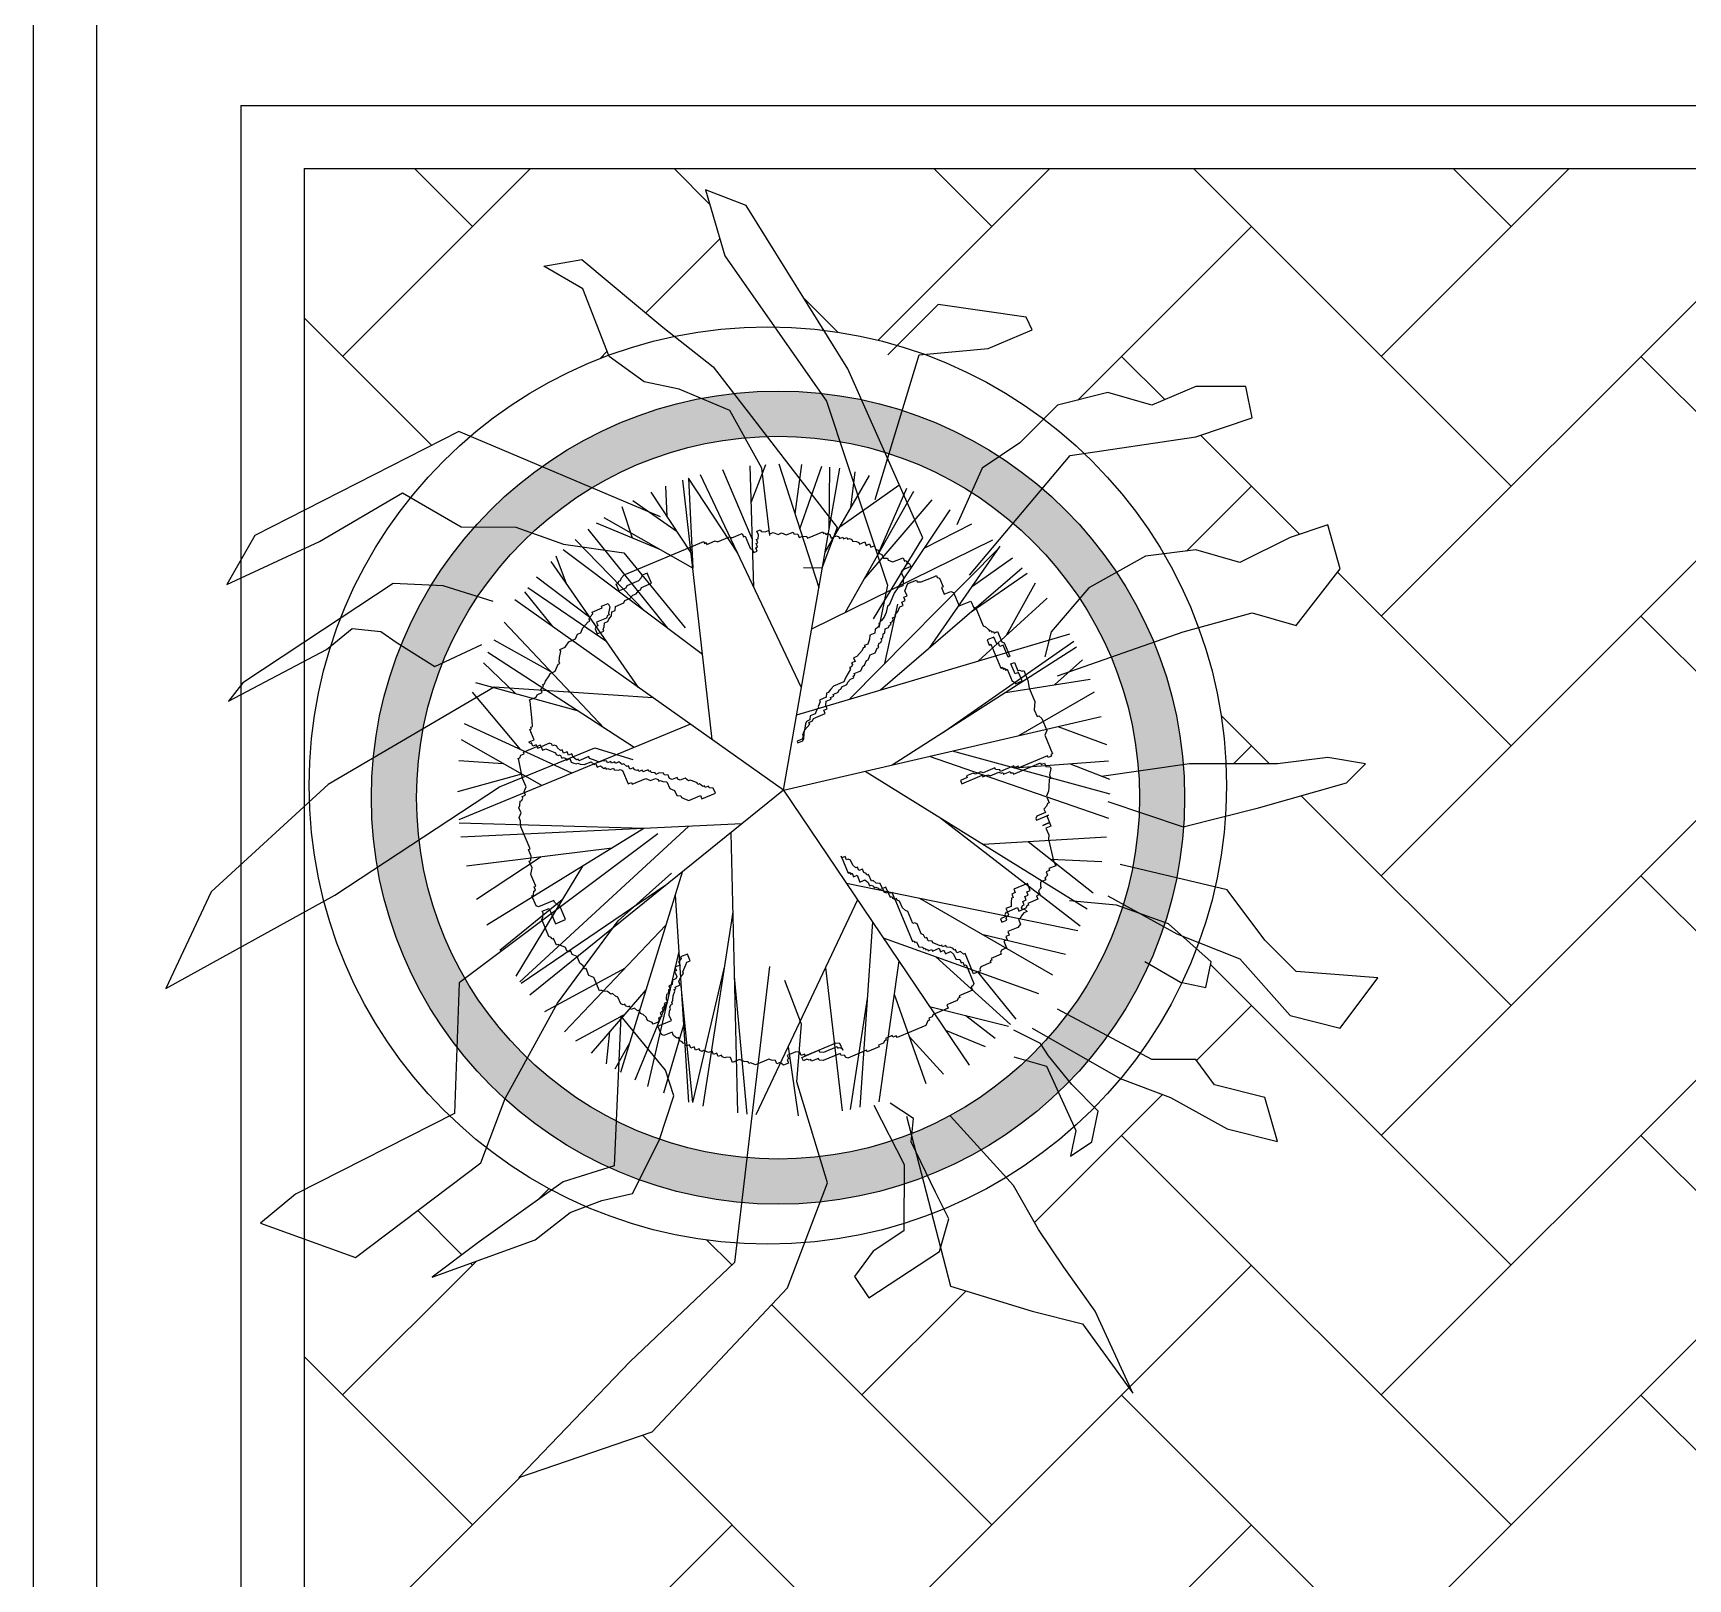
# Model space of a CAD drawing. Extents: x 152 to 700, y -120 to 84.
# Drawn here: x 222.539 to 223.455, y 19.296 to 20.151 of the extents above; entities that cross this region are included whole.
import ezdxf

# ---------------------------------------------------------------- set-up
doc = ezdxf.new("R2010")
doc.units = 0
doc.header["$LTSCALE"] = 0.03
doc.layers.get('0').update_dxf_attribs({"linetype": 'CONTINUOUS'})
doc.layers.add('CALIDAD', color=30, linetype='CONTINUOUS')
doc.layers.add('MUEBLES', color=8, linetype='CONTINUOUS')

msp = doc.modelspace()

# ---------------------------------------------------------------- hatches: boundary and pattern name
at = {"ltscale": 0.03}
h = msp.add_hatch(dxfattribs=at)
h.set_pattern_fill('AR-HBONE,_O', color=31, scale=0.001)
h.set_pattern_definition([(45, (0, 0), (1e-17, 0.1436841), [0.3048, -0.1016]), (135, (0.07184, 0.07184), (1e-17, 0.1436841), [0.3048, -0.1016])])
h.paths.add_polyline_path([(224.2642, 20.07607), (222.6892, 20.07607), (222.6892, 19.88697), (222.77478, 19.93069), (222.78116, 19.92799, -0.088124), (222.85777, 19.97284), (222.84345, 20.00954), (222.82176, 20.02208), (222.84274, 20.02585), (222.88761, 19.98832), (222.89406, 19.98325, -0.054962), (222.94944, 19.98853), (222.92194, 20.02775), (222.91123, 20.06431), (222.9337, 20.05564), (222.97664, 19.98667, -0.040999), (223.01733, 19.97825), (223.03992, 20.00087), (223.08861, 19.9939), (223.09208, 19.98694), (223.06774, 19.97649), (223.03245, 19.97328, -0.074275), (223.09837, 19.93752), (223.10599, 19.94516), (223.13382, 19.95212), (223.15816, 19.94516), (223.1825, 19.9556), (223.21032, 19.9556), (223.2138, 19.93819), (223.1825, 19.92775), (223.12082, 19.91848, -0.070201), (223.16482, 19.86286), (223.1825, 19.86507), (223.20684, 19.85811), (223.23467, 19.87204), (223.25553, 19.879), (223.26249, 19.85463), (223.23814, 19.82329), (223.2138, 19.83026), (223.18401, 19.82212, -0.076237), (223.19924, 19.74669), (223.22771, 19.74669), (223.25553, 19.75018), (223.2764, 19.74669), (223.26596, 19.73625), (223.21728, 19.72232), (223.19895, 19.71773, -0.03899), (223.19324, 19.67862), (223.19989, 19.67706), (223.22075, 19.6492), (223.23814, 19.63179), (223.28335, 19.62831), (223.26249, 19.60046), (223.23467, 19.60742), (223.20684, 19.63876), (223.18418, 19.64784, -0.003625), (223.18289, 19.64439), (223.19104, 19.63713), (223.18816, 19.62302), (223.17492, 19.62574, -0.045008), (223.15171, 19.58649), (223.15816, 19.58305), (223.1825, 19.58305), (223.19293, 19.56912), (223.22075, 19.56216), (223.22771, 19.53778), (223.19989, 19.54475), (223.16859, 19.56216), (223.14092, 19.57255, -0.021261), (223.12644, 19.55655), (223.12856, 19.55442), (223.1251, 19.53748), (223.1132, 19.52964), (223.11609, 19.54375), (223.11516, 19.54579, -0.046195), (223.07758, 19.51789), (223.08165, 19.51341), (223.09556, 19.48904), (223.10947, 19.46815), (223.12686, 19.44378), (223.14773, 19.39851), (223.1199, 19.43681), (223.09208, 19.44378), (223.04688, 19.4577), (223.04172, 19.47761), (223.0016, 19.45115), (222.99375, 19.46306), (223.00398, 19.47713), (223.02097, 19.48833), (223.02098, 19.49236, -0.055126), (222.9662, 19.48177), (222.95671, 19.45667), (222.88183, 19.37708), (222.80797, 19.35186), (222.86958, 19.41599), (222.92727, 19.47082), (222.92853, 19.48152, -0.085161), (222.84511, 19.50173), (222.83634, 19.49839), (222.81707, 19.48324), (222.75994, 19.46265), (222.786, 19.48228), (222.82615, 19.51087, -0.042401), (222.7901, 19.53424), (222.78699, 19.52595), (222.71767, 19.47352), (222.6892, 19.48374), (222.6892, 19.00631), (222.77478, 19.05003), (222.78116, 19.04733, -0.088124), (222.85777, 19.09218), (222.84345, 19.12888), (222.82176, 19.14143), (222.84274, 19.14519), (222.88761, 19.10767), (222.89406, 19.10259, -0.054962), (222.94944, 19.10788), (222.92194, 19.14709), (222.91123, 19.18365), (222.9337, 19.17499), (222.97664, 19.10601, -0.040999), (223.01733, 19.09759), (223.03992, 19.12021), (223.08861, 19.11324), (223.09208, 19.10628), (223.06774, 19.09584), (223.03245, 19.09262, -0.074275), (223.09837, 19.05686), (223.10599, 19.0645), (223.13382, 19.07146), (223.15816, 19.0645), (223.1825, 19.07494), (223.21032, 19.07494), (223.2138, 19.05754), (223.1825, 19.04709), (223.12082, 19.03783, -0.070201), (223.16482, 18.9822), (223.1825, 18.98442), (223.20684, 18.97745), (223.23467, 18.99138), (223.25553, 18.99834), (223.26249, 18.97397), (223.23814, 18.94264), (223.2138, 18.9496), (223.18401, 18.94146, -0.076237), (223.19924, 18.86604), (223.22771, 18.86604), (223.25553, 18.86952), (223.2764, 18.86604), (223.26596, 18.85559), (223.21728, 18.84166), (223.19895, 18.83708, -0.03899), (223.19324, 18.79797), (223.19989, 18.7964), (223.22075, 18.76855), (223.23814, 18.75114), (223.28335, 18.74765), (223.26249, 18.7198), (223.23467, 18.72676), (223.20684, 18.7581), (223.18418, 18.76718, -0.003625), (223.18289, 18.76373), (223.19104, 18.75647), (223.18816, 18.74236), (223.17492, 18.74509, -0.045008), (223.15171, 18.70583), (223.15816, 18.70239), (223.1825, 18.70239), (223.19293, 18.68846), (223.22075, 18.6815), (223.22771, 18.65713), (223.19989, 18.66409), (223.16859, 18.6815), (223.14092, 18.69189, -0.021261), (223.12644, 18.67589), (223.12856, 18.67376), (223.1251, 18.65683), (223.1132, 18.64898), (223.11609, 18.66309), (223.11516, 18.66513, -0.046195), (223.07758, 18.63723), (223.08165, 18.63275), (223.09556, 18.60838), (223.10947, 18.58749), (223.12686, 18.56312), (223.14773, 18.51785), (223.1199, 18.55615), (223.09208, 18.56312), (223.04688, 18.57705), (223.04172, 18.59695), (223.0016, 18.57049), (222.99375, 18.5824), (223.00398, 18.59647), (223.02097, 18.60768), (223.02098, 18.6117, -0.055126), (222.9662, 18.60111), (222.95671, 18.57602), (222.88183, 18.49642), (222.80797, 18.4712), (222.86958, 18.53533), (222.92727, 18.59016), (222.92853, 18.60087, -0.085161), (222.84511, 18.62107), (222.83634, 18.61773), (222.81707, 18.60258), (222.75994, 18.58199), (222.786, 18.60162), (222.82615, 18.63021, -0.042401), (222.7901, 18.65359), (222.78699, 18.6453), (222.71767, 18.59286), (222.6892, 18.60309), (222.6892, 18.07607), (224.2642, 18.07607)])
h.paths.add_polyline_path([(224.2642, 18.07607), (225.9673, 18.07607), (225.96903, 18.07845), (225.97075, 18.07607), (226.6142, 18.07607), (226.6142, 20.07607), (224.2642, 20.07607)])
h.paths.add_polyline_path([(224.88812, 19.24252), (225.11538, 19.15389, -0.414214), (225.13519, 19.10876), (224.95792, 18.65423, -0.414214), (224.91279, 18.63442), (224.68552, 18.72306, -1)], flags=16)
h.paths.add_polyline_path([(225.32315, 19.53345, -1), (225.8807, 19.52861), (225.87858, 19.28468, -0.414214), (225.84343, 19.25014), (225.35558, 19.25437, -0.414214), (225.32103, 19.28952)], flags=16)
h.paths.add_polyline_path([(225.87764, 18.7139, -1), (225.22714, 18.7139, -1)], flags=16)
h.paths.add_polyline_path([(226.18636, 18.59772), (226.18636, 18.59772)], flags=16)
h.paths.add_polyline_path([(226.6142, 18.0981), (226.62135, 18.07607), (226.7406, 18.07607), (226.78974, 18.11178), (226.80135, 18.07607), (228.10337, 18.07607), (228.1142, 18.10939), (228.1142, 20.07607), (226.6142, 20.07607)])
at = {"layer": 'MUEBLES'}
h = msp.add_hatch(color=8, dxfattribs=at)
h.paths.add_polyline_path([(222.72638, 19.728, 1), (223.17638, 19.728, 1)])
h.paths.add_polyline_path([(223.15138, 19.728, -1), (222.75138, 19.728, -1)], flags=16)

# ---------------------------------------------------------------- linework, layer by layer
at = {"ltscale": 0.03}
for p, q in [((222.5392, 24.80277), (222.5392, 17.6438)), ((222.6892, 20.07607), (228.5392, 20.07607)), ((222.6892, 20.07607), (228.6892, 20.07607)), ((222.6892, 20.07607), (222.6892, 17.6438))]:
    msp.add_line(p, q, dxfattribs=at)
at = {"color": 86}
for p, q in [((222.9644, 19.78884), (222.90842, 19.90663)), ((222.93714, 19.87119), (222.92079, 19.90943)), ((222.93794, 19.84453), (222.93594, 19.91165)), ((222.93655, 19.89123), (222.94456, 19.91233)), ((222.97408, 19.84419), (222.95194, 19.91259)), ((222.95448, 19.73217), (222.98563, 19.91026)), ((222.96086, 19.88501), (222.96462, 19.91232)), ((222.96351, 19.87683), (222.9756, 19.91137)), ((222.97752, 19.86386), (223.00205, 19.90622)), ((222.97967, 19.87614), (222.98004, 19.91079)), ((222.99171, 19.88837), (222.99406, 19.90821)), ((222.90323, 19.86344), (222.88122, 19.89707)), ((222.8901, 19.8835), (222.88929, 19.90042)), ((222.91503, 19.76011), (222.89863, 19.90375)), ((222.92906, 19.8632), (222.90177, 19.90473)), ((222.90177, 19.90473), (222.9042, 19.85493)), ((222.98564, 19.87789), (223.01825, 19.90097)), ((222.98874, 19.83057), (223.02658, 19.89758)), ((223.00667, 19.86232), (223.02262, 19.89925)), ((222.87087, 19.87163), (222.86518, 19.88896)), ((222.89555, 19.87517), (222.87108, 19.89217)), ((222.99908, 19.84888), (223.03664, 19.89282)), ((222.88563, 19.86548), (222.85093, 19.87994)), ((222.9042, 19.85493), (222.85514, 19.88279)), ((223.01844, 19.84515), (223.04661, 19.88732)), ((223.03253, 19.86624), (223.05865, 19.8795)), ((222.87774, 19.8312), (222.83914, 19.87093)), ((222.89035, 19.82171), (222.84636, 19.87662)), ((222.9701, 19.82143), (223.07025, 19.87057)), ((222.83438, 19.84625), (222.82871, 19.86155)), ((222.90965, 19.80717), (222.83258, 19.8652)), ((222.99092, 19.78247), (223.07329, 19.86578)), ((223.0353, 19.81101), (223.07424, 19.86714)), ((223.0589, 19.84503), (223.08117, 19.86065)), ((222.8742, 19.78901), (222.82577, 19.85862)), ((223.00812, 19.78757), (223.0865, 19.85517)), ((223.0588, 19.83128), (223.08924, 19.85216)), ((222.85669, 19.81418), (222.81297, 19.84412)), ((222.84726, 19.82773), (222.81783, 19.85)), ((223.07789, 19.81788), (223.09382, 19.84682)), ((222.95448, 19.73217), (222.80579, 19.83745)), ((222.82671, 19.82264), (222.81122, 19.84187)), ((223.01042, 19.80219), (223.01765, 19.83501)), ((223.06236, 19.80364), (223.10031, 19.83844)), ((222.85512, 19.76651), (222.79983, 19.82512)), ((222.82596, 19.79743), (222.79426, 19.81516)), ((222.96177, 19.77383), (223.11287, 19.81861)), ((223.04232, 19.76389), (223.11501, 19.81456)), ((222.8717, 19.75575), (222.79087, 19.80824)), ((223.01453, 19.74611), (223.11659, 19.81141)), ((222.80606, 19.78555), (222.78833, 19.80253)), ((223.10444, 19.79044), (223.11989, 19.80427)), ((222.84049, 19.77602), (222.78412, 19.79162)), ((223.0772, 19.78621), (223.12418, 19.79351)), ((222.809, 19.75454), (222.78236, 19.7863)), ((223.08464, 19.76238), (223.12651, 19.78662)), ((222.83734, 19.74155), (222.77781, 19.76883)), ((222.95448, 19.73217), (223.13025, 19.77297)), ((222.90295, 19.76866), (222.7748, 19.71571)), ((222.82064, 19.73465), (222.77621, 19.76)), ((223.10629, 19.76741), (223.13315, 19.75739)), ((223.03502, 19.75086), (223.13425, 19.71662)), ((223.04776, 19.75382), (223.13491, 19.73019)), ((222.79937, 19.74678), (222.77477, 19.74828)), ((222.99968, 19.74266), (223.12251, 19.66641)), ((223.08199, 19.74454), (223.1342, 19.74832)), ((223.11305, 19.74679), (223.13482, 19.73822)), ((222.80936, 19.74108), (222.77405, 19.73114)), ((222.95448, 19.73217), (222.81413, 19.61878)), ((222.95448, 19.73217), (223.05712, 19.57996)), ((222.87721, 19.71091), (222.77497, 19.71394)), ((223.04071, 19.71719), (223.11856, 19.6571)), ((222.93134, 19.71348), (222.77594, 19.70611)), ((222.87721, 19.71091), (222.79025, 19.65744)), ((222.90182, 19.71208), (222.80858, 19.62601)), ((222.92524, 19.70855), (222.92894, 19.55355)), ((223.06489, 19.70218), (223.13306, 19.70631)), ((222.85952, 19.70003), (222.77902, 19.6901)), ((223.08984, 19.70369), (223.12574, 19.67535)), ((222.82034, 19.6952), (222.7845, 19.67166)), ((222.84323, 19.69002), (222.80625, 19.6293)), ((222.89833, 19.6868), (222.86423, 19.57593)), ((223.10211, 19.694), (223.13055, 19.6927)), ((222.88881, 19.67912), (222.80918, 19.62519)), ((222.98924, 19.68063), (223.11734, 19.65449)), ((222.83193, 19.67146), (222.79739, 19.64342)), ((222.89438, 19.67398), (222.90191, 19.55957)), ((222.99542, 19.67147), (222.93913, 19.55239)), ((223.0297, 19.67238), (223.10321, 19.63001)), ((222.92629, 19.66484), (222.90986, 19.55734)), ((223.00366, 19.65925), (222.99671, 19.55675)), ((222.88929, 19.65741), (222.83332, 19.59847)), ((223.00963, 19.65039), (223.09553, 19.61965)), ((223.06414, 19.65253), (223.11043, 19.64142)), ((222.89644, 19.64278), (222.8791, 19.56824)), ((222.86675, 19.63367), (222.82221, 19.60945)), ((222.9216, 19.63416), (222.90405, 19.55932)), ((222.97774, 19.63407), (222.98682, 19.55466)), ((223.01817, 19.63772), (223.00715, 19.55959)), ((223.03874, 19.63997), (223.07993, 19.60248)), ((223.06184, 19.6317), (223.08298, 19.6055)), ((222.89769, 19.62367), (222.90405, 19.55932)), ((222.92714, 19.62895), (222.93418, 19.55288)), ((222.87832, 19.62173), (222.84795, 19.58655)), ((222.88989, 19.61461), (222.87223, 19.57158)), ((223.00078, 19.61677), (222.99126, 19.55552)), ((223.01558, 19.6193), (223.03325, 19.56984)), ((222.86625, 19.60775), (222.83929, 19.59329)), ((223.03527, 19.61237), (223.07891, 19.6015)), ((223.05524, 19.6074), (223.07152, 19.59484)), ((222.85818, 19.5984), (222.85633, 19.58077)), ((222.89911, 19.60214), (222.88793, 19.56446)), ((223.02399, 19.59576), (223.04303, 19.57496)), ((223.04407, 19.59931), (223.06598, 19.59031)), ((222.86935, 19.59257), (222.8611, 19.57778)), ((222.95701, 19.5902), (222.96258, 19.55192))]:
    msp.add_line(p, q, dxfattribs=at)
for points in [[(223.01352, 19.67514), (223.0118, 19.67662), (223.01101, 19.67849), (223.00914, 19.67771), (223.00797, 19.68052), (223.00571, 19.68067), (223.00399, 19.68216), (223.00305, 19.68177), (223.00148, 19.68551), (223.00055, 19.68512), (223.00016, 19.68606), (222.99883, 19.6866), (222.99805, 19.68848), (222.99618, 19.6877), (222.99539, 19.68957), (222.99446, 19.68918), (222.99274, 19.69066), (222.99156, 19.69347), (222.99024, 19.69402), (222.9893, 19.69363), (222.98852, 19.6955), (222.98665, 19.69472), (222.98625, 19.69565), (222.99017, 19.68629), (222.99111, 19.68668), (222.9915, 19.68574), (222.99243, 19.68613), (222.99322, 19.68426), (222.99509, 19.68504), (222.99665, 19.68129), (222.99946, 19.68247), (223.00118, 19.68098), (223.00196, 19.67911), (223.0029, 19.6795), (223.00423, 19.67896), (223.00462, 19.67802), (223.00555, 19.67841), (223.00688, 19.67786), (223.00727, 19.67693), (223.00914, 19.67771), (223.00993, 19.67584), (223.01125, 19.67529), (223.01219, 19.67568), (223.01336, 19.67287), (223.0143, 19.67326), (223.01469, 19.67233), (223.01602, 19.67178), (223.0258, 19.64836), (223.02674, 19.64875), (223.02713, 19.64782), (223.02807, 19.64821), (223.02924, 19.6454), (223.0315, 19.64524), (223.0319, 19.6443), (223.03283, 19.6447), (223.03322, 19.64376), (223.03416, 19.64415), (223.03455, 19.64321), (223.03642, 19.644), (223.03681, 19.64306), (223.04056, 19.64462), (223.04134, 19.64275), (223.04321, 19.64353), (223.04399, 19.64166), (223.0468, 19.64283), (223.04852, 19.64135), (223.0497, 19.63854), (223.05196, 19.63838), (223.05274, 19.63651), (223.05368, 19.6369), (223.05446, 19.63503), (223.0554, 19.63542), (223.0597, 19.62511), (223.05916, 19.62379), (223.05822, 19.6234), (223.059, 19.62152), (223.05152, 19.61839), (223.05191, 19.61746), (223.05097, 19.61707), (223.05043, 19.61574), (223.04481, 19.61339), (223.0456, 19.61152), (223.03718, 19.608), (223.03663, 19.60667), (223.03476, 19.60589), (223.03515, 19.60495), (223.03422, 19.60456), (223.03367, 19.60323), (223.03313, 19.6019), (223.01722, 19.59526), (223.01683, 19.59619), (223.01495, 19.59541), (223.01456, 19.59635), (223.01082, 19.59478), (223.01121, 19.59385), (223.01028, 19.59346), (223.00973, 19.59213), (223.00692, 19.59095), (223.00731, 19.59002), (223.00076, 19.58728), (223.00037, 19.58822), (222.99008, 19.58392), (222.98875, 19.58446), (222.98836, 19.5854), (222.9861, 19.58555), (222.98571, 19.58649), (222.97635, 19.58258), (222.97408, 19.58273), (222.97369, 19.58367), (222.96995, 19.58211), (222.96956, 19.58304), (222.96862, 19.58265), (222.9673, 19.5832), (222.96542, 19.58242), (222.96464, 19.58429), (222.974, 19.5882), (222.97439, 19.58726), (222.97665, 19.58711), (222.98414, 19.59024), (222.98453, 19.5893), (222.98547, 19.58969), (222.98679, 19.58915), (222.98719, 19.58821), (222.98562, 19.59196), (222.98336, 19.59211), (222.96651, 19.58507), (222.96612, 19.58601), (222.96425, 19.58523), (222.96347, 19.5871), (222.9612, 19.58725), (222.95652, 19.5853), (222.95731, 19.58342), (222.95637, 19.58303), (222.95715, 19.58116), (222.95435, 19.57999), (222.95263, 19.58147), (222.95076, 19.58069), (222.94997, 19.58256), (222.94771, 19.58272), (222.94638, 19.58326), (222.9389, 19.58013), (222.93757, 19.58068), (222.93624, 19.58122), (222.93531, 19.58083), (222.93491, 19.58177), (222.93265, 19.58192), (222.93132, 19.58247), (222.93, 19.58302), (222.92625, 19.58145), (222.92508, 19.58426), (222.92282, 19.58442), (222.92188, 19.58403), (222.92055, 19.58457), (222.92016, 19.58551), (222.91829, 19.58473), (222.91751, 19.5866), (222.91564, 19.58582), (222.91485, 19.58769), (222.91298, 19.58691), (222.91165, 19.58745), (222.91033, 19.588), (222.90939, 19.58761), (222.90806, 19.58815), (222.90767, 19.58909), (222.9058, 19.58831), (222.90502, 19.59018), (222.90315, 19.5894), (222.90236, 19.59127), (222.90049, 19.59049), (222.89971, 19.59237), (222.89877, 19.59197), (222.89838, 19.59291), (222.89705, 19.59346), (222.89627, 19.59533), (222.89533, 19.59494), (222.89362, 19.59642), (222.89283, 19.5983), (222.88815, 19.59634), (222.88683, 19.59689), (222.88487, 19.60157), (222.89236, 19.6047), (222.89118, 19.60751), (222.89133, 19.60977), (222.89188, 19.6111), (222.89149, 19.61204), (222.89203, 19.61337), (222.89297, 19.61376), (222.89258, 19.61469), (222.89312, 19.61602), (222.89327, 19.61829), (222.89436, 19.62094), (222.89397, 19.62188), (222.89491, 19.62227), (222.89451, 19.62321), (222.89732, 19.62438), (222.89654, 19.62625), (222.89763, 19.62891), (222.89911, 19.63063), (222.89872, 19.63156), (222.89981, 19.63422), (222.90035, 19.63555), (222.90089, 19.63688), (222.90277, 19.63766), (222.9012, 19.6414), (222.89746, 19.63984), (222.89785, 19.6389), (222.89637, 19.63718), (222.89715, 19.63531), (222.89434, 19.63414), (222.89513, 19.63226), (222.89419, 19.63187), (222.89536, 19.62906), (222.89482, 19.62774), (222.89295, 19.62695), (222.8928, 19.62469), (222.89092, 19.62391), (222.89171, 19.62203), (222.89077, 19.62164), (222.89062, 19.61938), (222.88968, 19.61899), (222.88953, 19.61672), (222.89031, 19.61485), (222.88844, 19.61407), (222.88883, 19.61313), (222.88735, 19.61141), (222.88774, 19.61047), (222.88626, 19.60875), (222.88705, 19.60688), (222.88518, 19.6061), (222.88557, 19.60516), (222.88502, 19.60383), (222.88221, 19.60266), (222.88182, 19.6036), (222.8805, 19.60414), (222.87917, 19.60469), (222.87839, 19.60656), (222.87667, 19.60805), (222.87534, 19.60859), (222.87456, 19.61046), (222.87362, 19.61007), (222.8719, 19.61156), (222.87003, 19.61077), (222.86925, 19.61265), (222.86831, 19.61226), (222.86698, 19.6128), (222.86659, 19.61374), (222.86566, 19.61335), (222.86433, 19.61389), (222.86276, 19.61764), (222.86144, 19.61819), (222.85972, 19.61967), (222.85878, 19.61928), (222.85706, 19.62076), (222.8548, 19.62091), (222.85347, 19.62146), (222.85254, 19.62107), (222.84941, 19.62856), (222.84675, 19.62965), (222.84519, 19.6334), (222.84425, 19.63301), (222.84347, 19.63488), (222.84175, 19.63637), (222.84018, 19.64011), (222.83753, 19.6412), (222.83674, 19.64308), (222.83581, 19.64269), (222.83448, 19.64323), (222.8337, 19.64511), (222.82972, 19.64674), (222.82878, 19.64635), (222.82721, 19.6501), (222.82628, 19.64971), (222.82589, 19.65065), (222.82456, 19.65119), (222.82065, 19.66056), (222.82119, 19.66189), (222.82134, 19.66415), (222.82095, 19.66509), (222.82469, 19.66665), (222.82822, 19.65822), (222.83383, 19.66057), (222.8307, 19.66806), (222.82937, 19.66861), (222.82766, 19.67009), (222.82726, 19.67103), (222.81884, 19.66751), (222.81751, 19.66805), (222.81517, 19.67367), (222.8161, 19.67406), (222.81625, 19.67633), (222.81719, 19.67672), (222.81641, 19.67859), (222.81734, 19.67898), (222.8146, 19.68554), (222.8153, 19.68913), (222.81373, 19.69288), (222.81467, 19.69327), (222.81482, 19.69554), (222.81326, 19.69928), (222.81419, 19.69968), (222.8091, 19.71185), (222.80886, 19.71505), (222.80808, 19.71693), (222.80917, 19.71958), (222.808, 19.72239), (222.80854, 19.72372), (222.80869, 19.72599), (222.80963, 19.72638), (222.81017, 19.72771), (222.80978, 19.72864), (222.81165, 19.72942), (222.81087, 19.7313), (222.81142, 19.73263), (222.81196, 19.73395), (222.81, 19.73864), (222.80796, 19.74879), (222.80757, 19.74972), (222.8085, 19.75012), (222.80905, 19.75144), (222.81092, 19.75223), (222.81053, 19.75316), (222.81801, 19.75629), (222.81841, 19.75535), (222.82028, 19.75614), (222.82106, 19.75426), (222.82293, 19.75504), (222.82426, 19.7545), (222.82691, 19.75341), (222.82824, 19.75286), (222.82863, 19.75192), (222.82996, 19.75138), (222.8309, 19.75177), (222.83168, 19.7499), (222.83261, 19.75029), (222.83394, 19.74974), (222.83433, 19.74881), (222.8362, 19.74959), (222.83699, 19.74771), (222.83832, 19.74717), (222.83964, 19.74662), (222.84058, 19.74701), (222.84191, 19.74647), (222.84417, 19.74631), (222.84791, 19.74788), (222.84963, 19.7464), (222.85057, 19.74679), (222.85135, 19.74491), (222.85322, 19.74569), (222.85494, 19.74421), (222.85588, 19.7446), (222.85627, 19.74367), (222.8572, 19.74406), (222.85853, 19.74351), (222.8604, 19.74429), (222.86079, 19.74336), (222.86306, 19.7432), (222.86399, 19.74359), (222.86532, 19.74305), (222.86845, 19.73555), (222.87032, 19.73634), (222.87071, 19.7354), (222.8782, 19.73853), (222.87953, 19.73798), (222.88086, 19.73744), (222.88366, 19.73861), (222.88499, 19.73806), (222.88538, 19.73713), (222.88632, 19.73752), (222.88764, 19.73697), (222.88991, 19.73682), (222.89147, 19.73307), (222.89413, 19.73198), (222.8953, 19.72917), (222.89757, 19.72901), (222.89796, 19.72808), (222.90061, 19.72699), (222.90194, 19.72644), (222.90849, 19.72918), (222.90927, 19.7273), (222.91676, 19.73043), (222.91558, 19.73324), (222.91332, 19.7334), (222.91293, 19.73433), (222.91106, 19.73355), (222.91067, 19.73449), (222.90973, 19.7341), (222.90801, 19.73558), (222.90708, 19.73519), (222.90669, 19.73613), (222.90536, 19.73667), (222.9027, 19.73776), (222.90177, 19.73737), (222.90005, 19.73886), (222.89724, 19.73768), (222.89591, 19.73823), (222.89552, 19.73916), (222.89272, 19.73799), (222.89139, 19.73854), (222.8906, 19.74041), (222.88834, 19.74056), (222.88795, 19.7415), (222.88569, 19.74166), (222.88382, 19.74087), (222.88342, 19.74181), (222.88116, 19.74197), (222.88077, 19.7429), (222.87983, 19.74251), (222.87944, 19.74345), (222.87663, 19.74227), (222.87624, 19.74321), (222.87437, 19.74243), (222.87398, 19.74337), (222.87304, 19.74298), (222.87172, 19.74352), (222.87133, 19.74446), (222.86945, 19.74368), (222.86867, 19.74555), (222.86774, 19.74516), (222.86602, 19.74664), (222.86508, 19.74625), (222.86336, 19.74773), (222.86149, 19.74695), (222.8611, 19.74789), (222.85923, 19.7471), (222.85884, 19.74804), (222.85696, 19.74726), (222.85657, 19.7482), (222.85431, 19.74835), (222.85244, 19.74757), (222.84978, 19.74866), (222.84713, 19.74975), (222.84674, 19.75069), (222.84112, 19.74834), (222.84073, 19.74928), (222.8398, 19.74889), (222.83808, 19.75037), (222.83729, 19.75224), (222.83542, 19.75146), (222.83464, 19.75333), (222.83277, 19.75255), (222.83198, 19.75443), (222.83105, 19.75403), (222.82933, 19.75552), (222.82894, 19.75645), (222.82761, 19.757), (222.82668, 19.75661), (222.82628, 19.75755), (222.82496, 19.75809), (222.82028, 19.75614), (222.81989, 19.75707), (222.81801, 19.75629), (222.81762, 19.75723), (222.81575, 19.75645), (222.81497, 19.75832), (222.81403, 19.75793), (222.81364, 19.75886), (222.81645, 19.76004), (222.8141, 19.76566), (222.81504, 19.76605), (222.81464, 19.76699), (222.81558, 19.76738), (222.81534, 19.77058), (222.81423, 19.78112), (222.81384, 19.78206), (222.81759, 19.78362), (222.81813, 19.78495), (222.82094, 19.78612), (222.82015, 19.78799), (222.82163, 19.78971), (222.82124, 19.79065), (222.82218, 19.79104), (222.82272, 19.79237), (222.82475, 19.79542), (222.82529, 19.79674), (222.8281, 19.79792), (222.82919, 19.80057), (222.82973, 19.8019), (222.83067, 19.80229), (222.83028, 19.80323), (222.83043, 19.80549), (222.83113, 19.80909), (222.83074, 19.81002), (222.83354, 19.8112), (222.83557, 19.81424), (222.83931, 19.81581), (222.8404, 19.81846), (222.84227, 19.81924), (222.84336, 19.8219), (222.84632, 19.82534), (222.84726, 19.82573), (222.84686, 19.82667), (222.84741, 19.82799), (222.84889, 19.82971), (222.8485, 19.83065), (222.85411, 19.833), (222.85372, 19.83393), (222.85746, 19.8355), (222.85825, 19.83362), (222.85755, 19.83003), (222.85794, 19.82909), (222.85701, 19.8287), (222.85646, 19.82737), (222.85085, 19.82503), (222.85163, 19.82316), (222.85069, 19.82276), (222.85015, 19.82144), (222.85132, 19.81863), (222.85507, 19.82019), (222.85468, 19.82113), (222.85522, 19.82245), (222.85537, 19.82472), (222.85724, 19.8255), (222.85779, 19.82683), (222.85927, 19.82855), (222.85942, 19.83081), (222.86129, 19.83159), (222.86145, 19.83386), (222.86613, 19.83581), (222.86667, 19.83714), (222.86948, 19.83832), (222.87096, 19.84003), (222.87283, 19.84082), (222.87431, 19.84254), (222.87525, 19.84293), (222.87579, 19.84425), (222.8814, 19.8466), (222.87906, 19.85222), (222.87625, 19.85105), (222.8757, 19.84972), (222.87422, 19.848), (222.86767, 19.84526), (222.86713, 19.84394), (222.86339, 19.84237), (222.86182, 19.84612), (222.86276, 19.84651), (222.8633, 19.84784), (222.86424, 19.84823), (222.86478, 19.84956), (222.86626, 19.85128), (222.91024, 19.86966), (222.91063, 19.86872), (222.91157, 19.86911), (222.91196, 19.86817), (222.91664, 19.87013), (222.91797, 19.86958), (222.92452, 19.87232), (222.92585, 19.87178), (222.93146, 19.87412), (222.93224, 19.87225), (222.93318, 19.87264), (222.93592, 19.86608), (222.93764, 19.8646), (222.93803, 19.86366), (222.9399, 19.86444), (222.93912, 19.86632), (222.94005, 19.86671), (222.93927, 19.86858), (222.94021, 19.86897), (222.93942, 19.87085), (222.94036, 19.87124), (222.94051, 19.8735), (222.93973, 19.87538), (222.9416, 19.87616), (222.94199, 19.87522), (222.94426, 19.87507), (222.94613, 19.87585), (222.94691, 19.87398), (222.94878, 19.87476), (222.95144, 19.87367), (222.95331, 19.87445), (222.95596, 19.87336), (222.95971, 19.87492), (222.9601, 19.87398), (222.96236, 19.87383), (222.96314, 19.87196), (222.96502, 19.87274), (222.96728, 19.87258), (222.96767, 19.87165), (222.97609, 19.87517), (222.97648, 19.87423), (222.97742, 19.87462), (222.97781, 19.87368), (222.97875, 19.87408), (222.98007, 19.87353), (222.98086, 19.87166), (222.98367, 19.87283), (222.98499, 19.87228), (222.98538, 19.87135), (222.98726, 19.87213), (222.98765, 19.87119), (222.98952, 19.87197), (222.98991, 19.87104), (222.99085, 19.87143), (222.99217, 19.87088), (222.99256, 19.86995), (222.99483, 19.86979), (222.99616, 19.86925), (222.99655, 19.86831), (222.99935, 19.86948), (223.00014, 19.86761), (223.00201, 19.86839), (223.00279, 19.86652), (223.00466, 19.8673), (223.00545, 19.86543), (223.00677, 19.86488), (223.00756, 19.86301), (223.00888, 19.86246), (223.00967, 19.86059), (223.01193, 19.86043), (223.01232, 19.8595), (223.01498, 19.85841), (223.02059, 19.86075), (223.02137, 19.85888), (223.02231, 19.85927), (223.02309, 19.8574), (223.02403, 19.85779), (223.02481, 19.85591), (223.02013, 19.85396), (223.01959, 19.85263), (223.02076, 19.84982), (223.02046, 19.84529), (223.01765, 19.84412), (223.01562, 19.84107), (223.01345, 19.83576), (223.0129, 19.83443), (223.01197, 19.83404), (223.01127, 19.83045), (223.01018, 19.82779), (223.0087, 19.82607), (223.00722, 19.82435), (223.00761, 19.82342), (223.00613, 19.8217), (223.0052, 19.82131), (223.00504, 19.81904), (223.00224, 19.81787), (223.00208, 19.81561), (223.00099, 19.81295), (222.99912, 19.81217), (222.99951, 19.81123), (222.99858, 19.81084), (222.99803, 19.80951), (222.99655, 19.80779), (222.99507, 19.80607), (222.9932, 19.80529), (222.99398, 19.80342), (222.99211, 19.80264), (222.9925, 19.8017), (222.99196, 19.80037), (222.99102, 19.79998), (222.99142, 19.79904), (222.98885, 19.79467), (222.98776, 19.79201), (222.98214, 19.78967), (222.98066, 19.78795), (222.97918, 19.78623), (222.97825, 19.78584), (222.97809, 19.78357), (222.97435, 19.78201), (222.97474, 19.78107), (222.97365, 19.77842), (222.97405, 19.77748), (222.97311, 19.77709), (222.97202, 19.77443), (222.96921, 19.77326), (222.96906, 19.771), (222.96719, 19.77021), (222.96664, 19.76889), (222.96595, 19.76529), (222.96486, 19.76264), (222.96525, 19.7617), (222.96471, 19.76037), (222.9619, 19.7592), (222.96229, 19.75826), (222.9651, 19.75944), (222.96564, 19.76076), (222.96595, 19.76529), (222.96891, 19.76873), (222.96852, 19.76967), (222.97039, 19.77045), (222.97093, 19.77178), (222.97748, 19.77452), (222.9767, 19.77639), (222.97857, 19.77717), (222.97779, 19.77904), (222.97794, 19.78131), (222.98075, 19.78248), (222.98036, 19.78342), (222.98223, 19.7842), (222.98184, 19.78514), (222.98464, 19.78631), (222.98519, 19.78764), (222.98613, 19.78803), (222.98667, 19.78936), (222.98948, 19.79053), (222.99002, 19.79186), (222.9915, 19.79358), (222.99337, 19.79436), (222.99298, 19.7953), (222.99392, 19.79569), (222.99353, 19.79662), (222.99727, 19.79819), (222.99836, 19.80084), (222.99929, 19.80124), (222.99984, 19.80256), (223.00038, 19.80389), (223.00132, 19.80428), (223.00186, 19.80561), (223.00241, 19.80694), (223.00521, 19.80811), (223.0063, 19.81077), (223.00724, 19.81116), (223.00685, 19.81209), (223.00739, 19.81342), (223.00833, 19.81381), (223.00887, 19.81514), (223.00848, 19.81608), (223.00942, 19.81647), (223.00957, 19.81873), (223.0105, 19.81912), (223.01066, 19.82139), (223.01253, 19.82217), (223.01307, 19.8235), (223.01401, 19.82389), (223.01362, 19.82483), (223.01455, 19.82522), (223.0151, 19.82655), (223.01471, 19.82748), (223.01658, 19.82826), (223.01619, 19.8292), (223.01767, 19.83092), (223.01876, 19.83358), (223.02063, 19.83436), (223.01984, 19.83623), (223.02172, 19.83701), (223.02093, 19.83889), (223.0228, 19.83967), (223.02163, 19.84248), (223.02217, 19.84381), (223.02272, 19.84514), (223.02326, 19.84646), (223.02794, 19.84842), (223.02833, 19.84748), (223.0306, 19.84733), (223.03715, 19.85006), (223.03902, 19.85085), (223.03941, 19.84991), (223.04074, 19.84936), (223.0427, 19.84468), (223.04176, 19.84429), (223.04333, 19.84054), (223.04707, 19.84211), (223.0484, 19.84156), (223.05153, 19.83407), (223.05808, 19.8368), (223.05964, 19.83306), (223.06058, 19.83345), (223.06489, 19.82314), (223.06621, 19.8226), (223.06793, 19.82112), (223.06832, 19.82018), (223.06926, 19.82057), (223.06965, 19.81963), (223.07059, 19.82002), (223.07098, 19.81909), (223.07285, 19.81987), (223.0752, 19.81425), (223.07653, 19.8137), (223.07966, 19.80621), (223.07872, 19.80582), (223.07598, 19.81238), (223.07411, 19.81159), (223.07333, 19.81347), (223.07239, 19.81308), (223.07083, 19.81682), (223.06708, 19.81526), (223.06826, 19.81245), (223.06919, 19.81284), (223.07467, 19.79972), (223.07561, 19.80012), (223.076, 19.79918), (223.07694, 19.79957), (223.07733, 19.79863), (223.07826, 19.79902), (223.081, 19.79247), (223.08233, 19.79192), (223.08272, 19.79098), (223.08647, 19.79255), (223.08451, 19.79723), (223.08264, 19.79645), (223.08029, 19.80207), (223.08216, 19.80285), (223.08412, 19.79817), (223.08505, 19.79856), (223.08638, 19.79802), (223.08732, 19.79841), (223.08966, 19.79279), (223.09029, 19.78865), (223.09343, 19.78115), (223.09312, 19.77662), (223.09469, 19.77288), (223.09562, 19.77327), (223.09734, 19.77179), (223.10008, 19.76523), (223.09899, 19.76257), (223.1033, 19.75227), (223.10236, 19.75188), (223.10275, 19.75094), (223.10088, 19.75016), (223.10049, 19.75109), (223.08458, 19.74445), (223.08419, 19.74538), (223.08232, 19.7446), (223.08193, 19.74554), (223.07444, 19.74241), (223.07405, 19.74335), (223.07179, 19.7435), (223.0714, 19.74444), (223.06484, 19.7417), (223.06352, 19.74225), (223.06071, 19.74107), (223.05938, 19.74162), (223.05564, 19.74005), (223.05603, 19.73912), (223.05229, 19.73755), (223.05307, 19.73568), (223.0643, 19.74037), (223.06469, 19.73944), (223.0675, 19.74061), (223.06883, 19.74006), (223.07351, 19.74202), (223.07483, 19.74147), (223.07577, 19.74186), (223.07616, 19.74093), (223.0799, 19.74249), (223.08029, 19.74155), (223.08123, 19.74195), (223.08162, 19.74101), (223.0966, 19.74727), (223.09699, 19.74633), (223.09886, 19.74711), (223.09964, 19.74524), (223.1019, 19.74508), (223.1023, 19.74415), (223.1016, 19.74055), (223.10238, 19.73868), (223.10145, 19.73829), (223.10114, 19.73376), (223.10099, 19.7315), (223.0999, 19.72884), (223.10146, 19.72509), (223.10053, 19.7247), (223.09998, 19.72337), (223.0985, 19.72166), (223.09929, 19.71978), (223.09461, 19.71783), (223.09406, 19.7165), (223.09445, 19.71556), (223.10101, 19.7183), (223.10007, 19.71791), (223.10164, 19.71416), (223.09789, 19.7126), (223.10164, 19.71416), (223.10242, 19.71229), (223.09961, 19.71111), (223.10118, 19.70737), (223.10102, 19.7051), (223.10385, 19.69308), (223.10502, 19.69027), (223.10128, 19.6887), (223.10167, 19.68777), (223.0998, 19.68699), (223.10058, 19.68511), (223.0991, 19.68339), (223.0995, 19.68246), (223.09669, 19.68128), (223.09653, 19.67902), (223.09693, 19.67808), (223.09545, 19.67636), (223.09623, 19.67449), (223.09436, 19.67371), (223.09514, 19.67183), (223.08953, 19.66949), (223.08992, 19.66855), (223.08898, 19.66816), (223.08844, 19.66683), (223.08657, 19.66605), (223.08617, 19.66699), (223.08672, 19.66831), (223.08765, 19.66871), (223.08687, 19.67058), (223.08874, 19.67136), (223.08796, 19.67323), (223.08983, 19.67402), (223.08905, 19.67589), (223.09092, 19.67667), (223.08935, 19.68042), (223.08187, 19.67729), (223.08265, 19.67542), (223.08078, 19.67464), (223.08156, 19.67276), (223.08063, 19.67237), (223.08047, 19.67011), (223.08032, 19.66784), (223.07751, 19.66667), (223.0783, 19.66479), (223.07736, 19.6644), (223.07682, 19.66308), (223.07721, 19.66214), (223.0744, 19.66097), (223.07518, 19.65909), (223.07799, 19.66027), (223.0776, 19.6612), (223.07814, 19.66253), (223.07908, 19.66292), (223.0783, 19.66479), (223.08391, 19.66714), (223.08469, 19.66527), (223.0875, 19.66644), (223.08922, 19.66496), (223.08735, 19.66418), (223.08587, 19.66246), (223.08532, 19.66113), (223.08439, 19.66074), (223.08556, 19.65793), (223.08408, 19.65621), (223.07847, 19.65386), (223.07925, 19.65199), (223.07738, 19.65121), (223.07816, 19.64933), (223.07629, 19.64855), (223.07786, 19.6448), (223.07505, 19.64363), (223.0745, 19.6423), (223.0749, 19.64137), (223.06928, 19.63902), (223.06967, 19.63808), (223.06874, 19.63769), (223.06913, 19.63676), (223.06351, 19.63441), (223.06297, 19.63308), (223.06336, 19.63214), (223.05962, 19.63058), (223.05492, 19.64182), (223.05398, 19.64143), (223.05226, 19.64291), (223.05039, 19.64213), (223.04961, 19.644), (223.04867, 19.64361), (223.04828, 19.64455), (223.04696, 19.6451), (223.04469, 19.64525), (223.0443, 19.64619), (223.04243, 19.64541), (223.04204, 19.64634), (223.0411, 19.64595), (223.03845, 19.64704), (223.03712, 19.64759), (223.03673, 19.64852), (223.03447, 19.64868), (223.03368, 19.65055), (223.03275, 19.65016), (223.03196, 19.65204), (223.03064, 19.65258), (223.02829, 19.6582), (223.02696, 19.65875), (223.02602, 19.65836), (223.02328, 19.66491), (223.02196, 19.66546), (223.02024, 19.66694), (223.01867, 19.67069), (223.01735, 19.67123), (223.01695, 19.67217), (223.01602, 19.67178), (223.01445, 19.67553)], [(222.86449, 19.60728), (222.86073, 19.52424), (222.83246, 19.51536), (222.786, 19.48228), (222.75994, 19.46265), (222.81707, 19.48324), (222.83634, 19.49839), (222.85387, 19.50507), (222.87083, 19.50893), (222.88564, 19.53823), (222.89366, 19.56305), (222.8892, 19.5772)]]:
    msp.add_lwpolyline(points, close=True, dxfattribs=at)
msp.add_lwpolyline([(223.08182, 19.58462), (223.09986, 19.57943), (223.11609, 19.54375), (223.1132, 19.52964), (223.1251, 19.53748), (223.12856, 19.55442), (223.11394, 19.56919), (223.10102, 19.58508), (223.09653, 19.59188), (223.08188, 19.59931)], dxfattribs=at)
msp.add_circle((222.95138, 19.728), 0.2, dxfattribs=at)
at = {"layer": 'CALIDAD', "ltscale": 0.03}
for p, q in [((222.5742, 21.09339), (222.5742, 17.6788)), ((222.6542, 20.11107), (222.6542, 17.6788)), ((222.6542, 20.11107), (226.89678, 20.11107))]:
    msp.add_line(p, q, dxfattribs=at)
at = {"layer": 'MUEBLES', "color": 102}
for points in [[(223.00413, 19.8269), (223.0315, 19.8718), (222.98998, 19.96524), (222.9337, 20.05564), (222.91123, 20.06431), (222.92194, 20.02775), (222.97826, 19.94744), (223.01197, 19.8455), (223.00721, 19.82223)], [(222.94688, 19.87304), (222.94239, 19.91035), (222.92467, 19.94229), (222.89677, 19.9541), (222.87738, 19.95809), (222.85803, 19.97217), (222.84345, 20.00954), (222.82176, 20.02208), (222.84274, 20.02585), (222.88761, 19.98832), (222.91546, 19.96642), (222.98416, 19.8775), (222.97553, 19.85502), (222.96543, 19.85508)], [(223.00514, 19.89293), (223.02949, 19.97301), (223.06774, 19.97649), (223.09208, 19.98694), (223.08861, 19.9939), (223.03992, 20.00087), (223.0121, 19.97301)], [(223.05731, 19.85115), (223.11295, 19.9173), (223.1825, 19.92775), (223.2138, 19.93819), (223.21032, 19.9556), (223.1825, 19.9556), (223.15816, 19.94516), (223.13382, 19.95212), (223.10599, 19.94516), (223.08513, 19.92427), (223.06426, 19.91034), (223.05035, 19.879)], [(222.88637, 19.88347), (222.77478, 19.93069), (222.66196, 19.87305), (222.64632, 19.84596), (222.69766, 19.86975), (222.74358, 19.89669), (222.77611, 19.87787), (222.80638, 19.8777), (222.83274, 19.86823), (222.8661, 19.86339), (222.90008, 19.82204)], [(223.10599, 19.79544), (223.17555, 19.81981), (223.2138, 19.83026), (223.23814, 19.82329), (223.26249, 19.85463), (223.25553, 19.879), (223.23467, 19.87204), (223.20684, 19.85811), (223.1825, 19.86507), (223.15468, 19.86159), (223.12338, 19.84418), (223.10252, 19.81981), (223.09904, 19.80588)], [(222.79376, 19.8365), (222.76613, 19.84513), (222.73846, 19.84641), (222.69938, 19.82063), (222.6552, 19.7915), (222.64725, 19.78137), (222.70159, 19.80989), (222.71576, 19.82168), (222.73157, 19.81989), (222.74058, 19.81363), (222.76141, 19.80052), (222.78745, 19.81281)], [(222.88205, 19.7833), (222.79435, 19.78922), (222.70251, 19.73535), (222.63781, 19.6759), (222.61273, 19.62245), (222.70612, 19.67397), (222.79722, 19.73406), (222.8501, 19.75552), (222.87103, 19.74919)], [(223.13382, 19.7258), (223.17555, 19.71188), (223.21728, 19.72232), (223.26596, 19.73625), (223.2764, 19.74669), (223.25553, 19.75018), (223.22771, 19.74669), (223.17902, 19.74669), (223.13034, 19.73973)], [(222.88483, 19.70795), (222.775, 19.62544), (222.77236, 19.55322), (222.68444, 19.50865), (222.66496, 19.49245), (222.71767, 19.47352), (222.78699, 19.52595), (222.80034, 19.56161), (222.8293, 19.61427), (222.86288, 19.65991), (222.8925, 19.68616)], [(223.13382, 19.67358), (223.17207, 19.65268), (223.20684, 19.63876), (223.23467, 19.60742), (223.26249, 19.60046), (223.28335, 19.62831), (223.23814, 19.63179), (223.22075, 19.6492), (223.19989, 19.67706), (223.14077, 19.69098)], [(222.94662, 19.6346), (222.92727, 19.47082), (222.86958, 19.41599), (222.80797, 19.35186), (222.88183, 19.37708), (222.95671, 19.45667), (222.9787, 19.51481), (222.96186, 19.57082), (222.96433, 19.60265), (222.95512, 19.62678)], [(223.09208, 19.60046), (223.14077, 19.5726), (223.16859, 19.56216), (223.19989, 19.54475), (223.22771, 19.53778), (223.22075, 19.56216), (223.19293, 19.56912), (223.1825, 19.58305), (223.15816, 19.58305), (223.10599, 19.6109)], [(223.00433, 19.55792), (223.02113, 19.52506), (223.02097, 19.48833), (223.00398, 19.47713), (222.99375, 19.46306), (223.0016, 19.45115), (223.04068, 19.47693), (223.04584, 19.49498), (223.03857, 19.50971), (223.02513, 19.53747), (223.02632, 19.55046), (223.01337, 19.559)], [(223.02253, 19.55171), (223.04688, 19.4577), (223.09208, 19.44378), (223.1199, 19.43681), (223.14773, 19.39851), (223.12686, 19.44378), (223.10947, 19.46815), (223.09556, 19.48904), (223.08165, 19.51341), (223.04688, 19.55171)]]:
    msp.add_lwpolyline(points, dxfattribs=at)
at = {"layer": 'MUEBLES'}
msp.add_lwpolyline([(223.15433, 19.63733), (223.17405, 19.62592), (223.18816, 19.62302), (223.19104, 19.63713), (223.16741, 19.65817), (223.13866, 19.66849), (223.11269, 19.6709)], dxfattribs=at)
at = {"layer": 'MUEBLES', "color": 8}
for centre, radius in [((222.94571, 19.73475), 0.25381), ((222.95138, 19.728), 0.225)]:
    msp.add_circle(centre, radius, dxfattribs=at)

doc.saveas('drawing.dxf')
